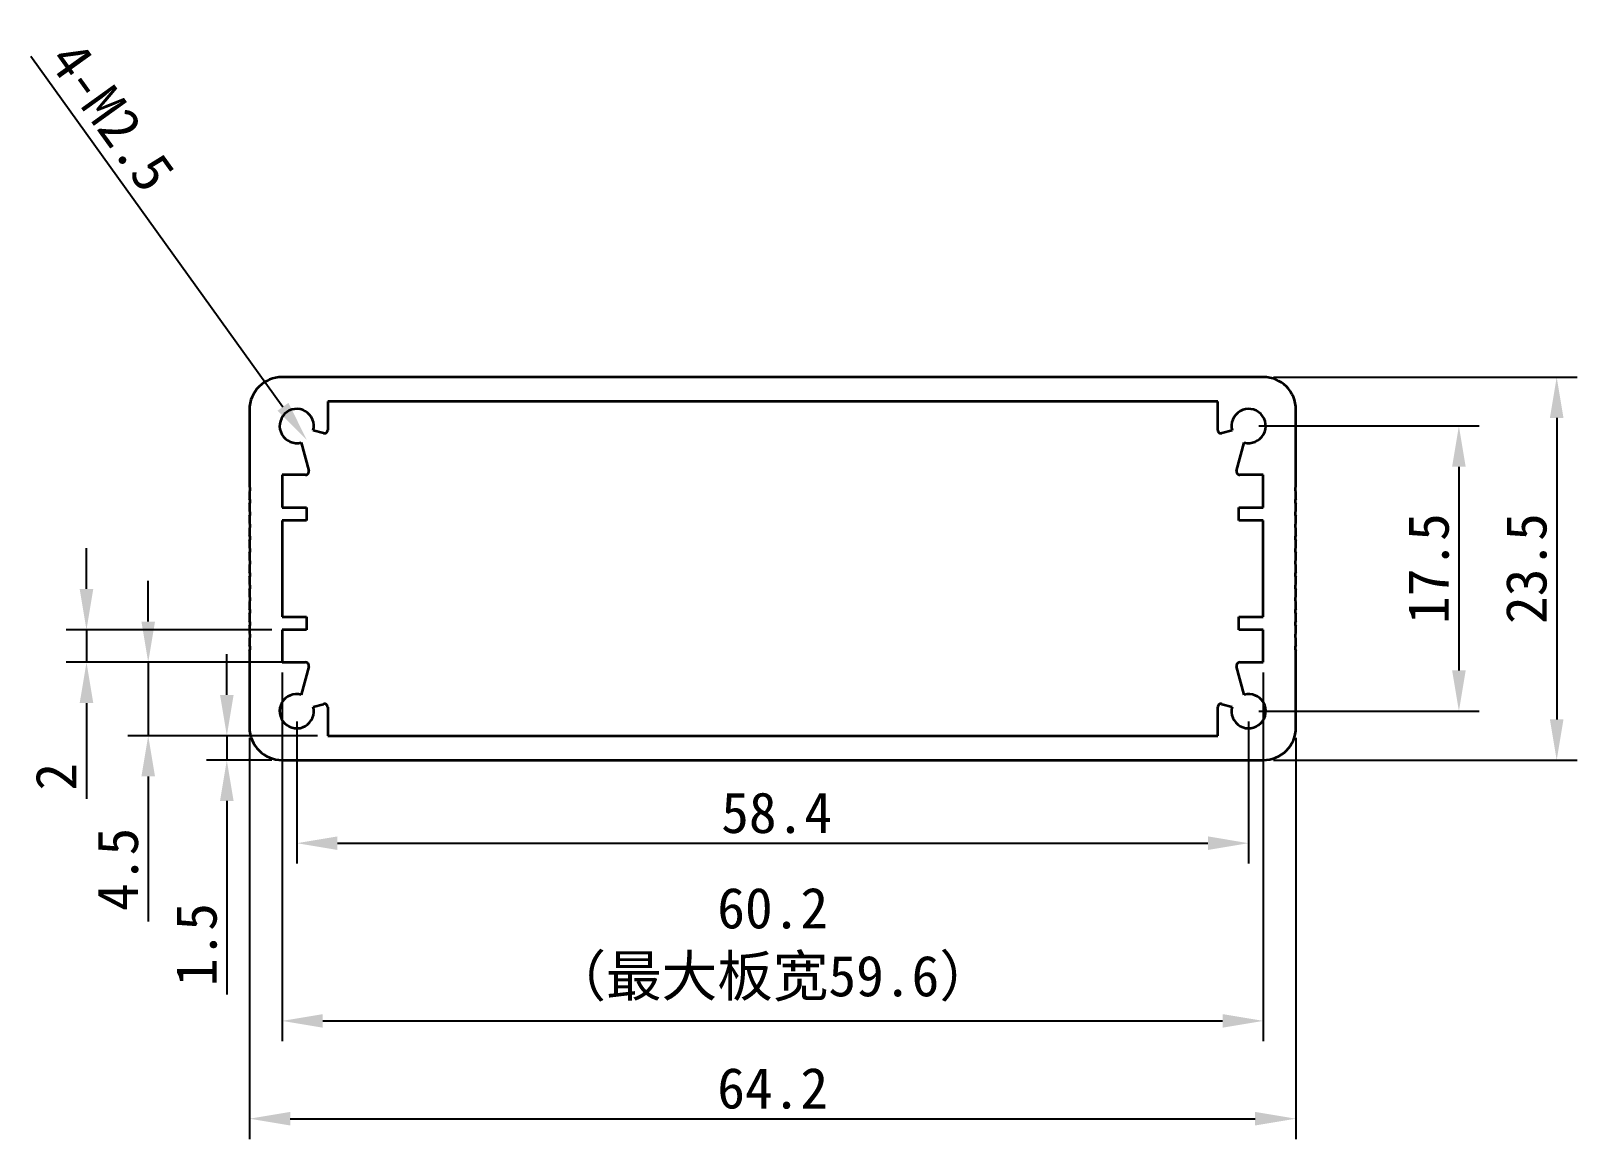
# Model space of a CAD drawing. Header units: millimetres. Extents: x 92.8 to 187.6, y 90.1 to 158.
import ezdxf

# ---------------------------------------------------------------- set-up
doc = ezdxf.new("R2010")
doc.units = ezdxf.units.MM
doc.header["$PDSIZE"] = -1
doc.layers.add('文字层', color=30, linetype='Continuous', lineweight=25)
doc.layers.add('细实线层', color=7, linetype='Continuous')
doc.styles.get("Standard").update_dxf_attribs({"font": 'simhei.ttf'})
doc.dimstyles.new('ISO-25', dxfattribs={"dimtxt": 2.5, "dimasz": 2.5, "dimexe": 1.25, "dimexo": 0.625, "dimtad": 1, "dimdec": 1, "dimdsep": 46, "dimtxsty": 'Standard', "dimcen": 2.5, "dimadec": 0, "dimazin": 0, "dimtfac": 1, "dimtdec": 1, "dimtmove": 0, "dimatfit": 3, "dimfxl": 1, "dimarcsym": 0})

# ---------------------------------------------------------------- blocks, each defined once
blk = doc.blocks.new('_D')
at = {"layer": 'Defpoints', "color": 0}
for p in [(106.182, 115.308), (170.382, 115.308), (170.382, 91.308)]:
    blk.add_point(p, dxfattribs=at)
at = {"layer": '细实线层', "color": 0, "lineweight": -2}
for p, q in [((106.182, 114.683), (106.182, 90.058)), ((170.382, 114.683), (170.382, 90.058)), ((108.682, 91.308), (167.882, 91.308))]:
    blk.add_line(p, q, dxfattribs=at)
at = {"layer": '细实线层', "color": 0}
for points in [[(108.682, 91.724), (108.682, 90.891), (106.182, 91.308)], [(167.882, 91.724), (167.882, 90.891), (170.382, 91.308)]]:
    blk.add_solid(points, dxfattribs=at)
at = {"layer": '细实线层', "color": 0, "insert": (138.282, 94.433), "char_height": 2.5, "attachment_point": 2}
blk.add_mtext('64.2', dxfattribs=at)
blk = doc.blocks.new('_D_1')
at = {"layer": 'Defpoints', "color": 0}
for p in [(109.082, 116.308), (167.482, 116.308), (167.482, 108.211)]:
    blk.add_point(p, dxfattribs=at)
at = {"layer": '细实线层', "color": 0, "lineweight": -2}
for p, q in [((109.082, 115.683), (109.082, 106.961)), ((167.482, 115.683), (167.482, 106.961)), ((111.582, 108.211), (164.982, 108.211))]:
    blk.add_line(p, q, dxfattribs=at)
at = {"layer": '细实线层', "color": 0}
for points in [[(111.582, 108.628), (111.582, 107.794), (109.082, 108.211)], [(164.982, 108.628), (164.982, 107.794), (167.482, 108.211)]]:
    blk.add_solid(points, dxfattribs=at)
at = {"layer": '细实线层', "color": 0, "insert": (138.523, 111.336), "char_height": 2.5, "attachment_point": 2}
blk.add_mtext('58.4', dxfattribs=at)
blk = doc.blocks.new('_D_2')
at = {"layer": 'Defpoints', "color": 0}
for p in [(167.482, 133.808), (167.482, 116.308), (180.382, 116.308)]:
    blk.add_point(p, dxfattribs=at)
at = {"layer": '细实线层', "color": 0, "lineweight": -2}
for p, q in [((168.107, 133.808), (181.632, 133.808)), ((180.382, 131.308), (180.382, 118.808)), ((168.107, 116.308), (181.632, 116.308))]:
    blk.add_line(p, q, dxfattribs=at)
at = {"layer": '细实线层', "color": 0}
for points in [[(179.965, 131.308), (180.799, 131.308), (180.382, 133.808)], [(179.965, 118.808), (180.799, 118.808), (180.382, 116.308)]]:
    blk.add_solid(points, dxfattribs=at)
at = {"layer": '细实线层', "color": 0, "insert": (177.257, 125.058), "char_height": 2.5, "attachment_point": 2, "rotation": 90}
blk.add_mtext('17.5', dxfattribs=at)
blk = doc.blocks.new('_D_3')
at = {"layer": 'Defpoints', "color": 0}
for p in [(168.382, 136.808), (168.382, 113.308), (186.382, 113.308)]:
    blk.add_point(p, dxfattribs=at)
at = {"layer": '细实线层', "color": 0, "lineweight": -2}
for p, q in [((169.007, 136.808), (187.632, 136.808)), ((186.382, 134.308), (186.382, 115.808)), ((169.007, 113.308), (187.632, 113.308))]:
    blk.add_line(p, q, dxfattribs=at)
at = {"layer": '细实线层', "color": 0}
for points in [[(185.965, 134.308), (186.799, 134.308), (186.382, 136.808)], [(185.965, 115.808), (186.799, 115.808), (186.382, 113.308)]]:
    blk.add_solid(points, dxfattribs=at)
at = {"layer": '细实线层', "color": 0, "insert": (183.257, 125.058), "char_height": 2.5, "attachment_point": 2, "rotation": 90}
blk.add_mtext('23.5', dxfattribs=at)
blk = doc.blocks.new('_D_4')
at = {"layer": 'Defpoints', "color": 0}
for p in [(108.469, 134.66), (109.695, 132.955)]:
    blk.add_point(p, dxfattribs=at)
at = {"layer": '细实线层', "color": 0, "lineweight": -2}
blk.add_line((92.774, 156.488), (108.235, 134.985), dxfattribs=at)
at = {"layer": '细实线层', "color": 0}
blk.add_solid([(108.574, 135.228), (107.897, 134.742), (109.695, 132.955)], dxfattribs=at)
at = {"layer": '细实线层', "color": 0, "insert": (97.74, 152.794), "char_height": 2.5, "attachment_point": 5, "rotation": 305.71788}
blk.add_mtext('4-M2.5', dxfattribs=at)
blk = doc.blocks.new('_D_5')
at = {"layer": 'Defpoints', "color": 0}
for p in [(110.982, 114.808), (104.792, 113.308), (108.182, 113.308)]:
    blk.add_point(p, dxfattribs=at)
at = {"layer": '细实线层', "color": 0, "lineweight": -2}
for p, q in [((104.792, 117.308), (104.792, 119.808)), ((110.357, 114.808), (103.542, 114.808)), ((104.792, 114.808), (104.792, 113.308)), ((107.557, 113.308), (103.542, 113.308)), ((104.792, 110.808), (104.792, 98.926))]:
    blk.add_line(p, q, dxfattribs=at)
at = {"layer": '细实线层', "color": 0}
for points in [[(104.375, 117.308), (105.209, 117.308), (104.792, 114.808)], [(104.375, 110.808), (105.209, 110.808), (104.792, 113.308)]]:
    blk.add_solid(points, dxfattribs=at)
at = {"layer": '细实线层', "color": 0, "insert": (101.667, 101.988), "char_height": 2.5, "attachment_point": 2, "rotation": 90}
blk.add_mtext('1.5', dxfattribs=at)
blk = doc.blocks.new('_D_6')
at = {"layer": 'Defpoints', "color": 0}
for p in [(108.182, 119.308), (168.382, 119.308), (168.382, 97.308)]:
    blk.add_point(p, dxfattribs=at)
at = {"layer": '文字层', "color": 0, "lineweight": -2}
for p, q in [((108.182, 118.683), (108.182, 96.058)), ((168.382, 118.683), (168.382, 96.058)), ((110.682, 97.308), (165.882, 97.308))]:
    blk.add_line(p, q, dxfattribs=at)
at = {"layer": '文字层', "color": 0}
for points in [[(110.682, 97.724), (110.682, 96.891), (108.182, 97.308)], [(165.882, 97.724), (165.882, 96.891), (168.382, 97.308)]]:
    blk.add_solid(points, dxfattribs=at)
at = {"layer": '文字层', "color": 0, "insert": (138.282, 105.484), "char_height": 2.5, "attachment_point": 2}
blk.add_mtext('60.2\\P（最大板宽59.6）', dxfattribs=at)
blk = doc.blocks.new('_D_7')
at = {"layer": 'Defpoints', "color": 0}
for p in [(109.625, 119.308), (99.969, 114.808), (110.982, 114.808)]:
    blk.add_point(p, dxfattribs=at)
at = {"layer": '细实线层', "color": 0, "lineweight": -2}
for p, q in [((99.969, 121.808), (99.969, 124.308)), ((109, 119.308), (98.719, 119.308)), ((99.969, 119.308), (99.969, 114.808)), ((110.357, 114.808), (98.719, 114.808)), ((99.969, 112.308), (99.969, 103.403))]:
    blk.add_line(p, q, dxfattribs=at)
at = {"layer": '细实线层', "color": 0}
for points in [[(99.553, 121.808), (100.386, 121.808), (99.969, 119.308)], [(99.553, 112.308), (100.386, 112.308), (99.969, 114.808)]]:
    blk.add_solid(points, dxfattribs=at)
at = {"layer": '细实线层', "color": 0, "insert": (96.844, 106.605), "char_height": 2.5, "attachment_point": 2, "rotation": 90}
blk.add_mtext('4.5', dxfattribs=at)
blk = doc.blocks.new('_D_8')
at = {"layer": 'Defpoints', "color": 0}
for p in [(108.182, 121.308), (96.182, 119.308), (108.182, 119.308)]:
    blk.add_point(p, dxfattribs=at)
at = {"layer": '细实线层', "color": 0, "lineweight": -2}
for p, q in [((96.182, 123.808), (96.182, 126.308)), ((107.557, 121.308), (94.932, 121.308)), ((96.182, 121.308), (96.182, 119.308)), ((107.557, 119.308), (94.932, 119.308)), ((96.182, 116.808), (96.182, 110.927))]:
    blk.add_line(p, q, dxfattribs=at)
at = {"layer": '细实线层', "color": 0}
for points in [[(95.765, 123.808), (96.599, 123.808), (96.182, 121.308)], [(95.765, 116.808), (96.599, 116.808), (96.182, 119.308)]]:
    blk.add_solid(points, dxfattribs=at)
at = {"layer": '细实线层', "color": 0, "insert": (93.057, 112.289), "char_height": 2.5, "attachment_point": 2, "rotation": 90}
blk.add_mtext('2', dxfattribs=at)

msp = doc.modelspace()

# ---------------------------------------------------------------- linework, layer by layer
at = {"color": 7, "linetype": 'Continuous', "lineweight": 35}
for p, q in [((168.382, 136.808), (108.182, 136.808)), ((106.182, 134.808), (106.182, 130.083)), ((165.582, 135.308), (110.982, 135.308)), ((110.982, 135.308), (110.982, 133.559)), ((165.582, 133.559), (165.582, 135.308)), ((170.382, 130.083), (170.382, 134.808)), ((110.73, 133.366), (110.096, 133.536)), ((166.468, 133.536), (165.834, 133.366)), ((109.354, 132.793), (109.818, 131.059)), ((166.746, 131.059), (167.21, 132.793)), ((109.625, 130.808), (108.182, 130.808)), ((108.182, 130.808), (108.182, 128.808)), ((168.382, 130.808), (166.939, 130.808)), ((168.382, 128.808), (168.382, 130.808)), ((106.182, 129.783), (106.182, 129.333)), ((106.182, 129.033), (106.182, 128.583)), ((170.382, 129.333), (170.382, 129.783)), ((170.382, 128.583), (170.382, 129.033)), ((106.182, 128.283), (106.182, 127.833)), ((108.182, 128.808), (109.682, 128.808)), ((109.682, 128.808), (109.682, 128.008)), ((166.882, 128.808), (168.382, 128.808)), ((166.882, 128.008), (166.882, 128.808)), ((170.382, 127.833), (170.382, 128.283)), ((106.182, 127.533), (106.182, 127.083)), ((109.682, 128.008), (108.182, 128.008)), ((108.182, 128.008), (108.182, 122.108)), ((168.382, 128.008), (166.882, 128.008)), ((168.382, 122.108), (168.382, 128.008)), ((170.382, 127.083), (170.382, 127.533)), ((106.182, 126.783), (106.182, 126.333)), ((170.382, 126.333), (170.382, 126.783)), ((106.182, 126.033), (106.182, 125.583)), ((106.182, 125.283), (106.182, 124.833)), ((170.382, 125.583), (170.382, 126.033)), ((170.382, 124.833), (170.382, 125.283)), ((106.182, 124.533), (106.182, 124.083)), ((170.382, 124.083), (170.382, 124.533)), ((106.182, 123.783), (106.182, 123.333)), ((170.382, 123.333), (170.382, 123.783)), ((106.182, 123.033), (106.182, 122.583)), ((170.382, 122.583), (170.382, 123.033)), ((106.182, 122.283), (106.182, 121.833)), ((106.182, 121.533), (106.182, 121.083)), ((108.182, 122.108), (109.682, 122.108)), ((109.682, 122.108), (109.682, 121.308)), ((166.882, 121.308), (166.882, 122.108)), ((166.882, 122.108), (168.382, 122.108)), ((170.382, 121.833), (170.382, 122.283)), ((170.382, 121.083), (170.382, 121.533)), ((106.182, 120.783), (106.182, 120.333)), ((109.682, 121.308), (108.182, 121.308)), ((108.182, 121.308), (108.182, 119.308)), ((168.382, 121.308), (166.882, 121.308)), ((168.382, 119.308), (168.382, 121.308)), ((170.382, 120.333), (170.382, 120.783)), ((106.182, 120.033), (106.182, 115.308)), ((170.382, 115.308), (170.382, 120.033)), ((108.182, 119.308), (109.625, 119.308)), ((109.818, 119.056), (109.354, 117.322)), ((167.21, 117.322), (166.746, 119.056)), ((166.939, 119.308), (168.382, 119.308)), ((110.096, 116.579), (110.73, 116.749)), ((165.834, 116.749), (166.468, 116.579)), ((110.982, 116.556), (110.982, 114.808)), ((165.582, 114.808), (165.582, 116.556)), ((110.982, 114.808), (165.582, 114.808)), ((108.182, 113.308), (168.382, 113.308))]:
    msp.add_line(p, q, dxfattribs=at)
at = {"color": 7, "linetype": 'Continuous'}
for q in [(106.182, 113.388), (106.222, 113.308)]:
    msp.add_line((106.182, 113.308), q, dxfattribs=at)
at = {"color": 7, "linetype": 'Continuous', "lineweight": 35}
for centre, radius, start, end in [((108.182, 134.808), 2, 90, 180), ((168.382, 134.808), 2, 0, 90), ((109.082, 133.808), 1.05, 345, 285), ((167.482, 133.808), 1.05, 255, 195), ((110.782, 133.559), 0.2, 255, 0), ((165.782, 133.559), 0.2, 180, 285), ((109.625, 131.008), 0.2, 270, 15), ((166.939, 131.008), 0.2, 165, 270), ((105.982, 129.933), 0.25, 323.1301, 36.8699), ((170.582, 129.933), 0.25, 143.1301, 216.8699), ((105.982, 129.183), 0.25, 323.1301, 36.8699), ((170.582, 129.183), 0.25, 143.1301, 216.8699), ((105.982, 128.433), 0.25, 323.1301, 36.8699), ((170.582, 128.433), 0.25, 143.1301, 216.8699), ((105.982, 127.683), 0.25, 323.1301, 36.8699), ((170.582, 127.683), 0.25, 143.1301, 216.8699), ((105.982, 126.933), 0.25, 323.1301, 36.8699), ((105.982, 126.183), 0.25, 323.1301, 36.8699), ((170.582, 126.933), 0.25, 143.1301, 216.8699), ((170.582, 126.183), 0.25, 143.1301, 216.8699), ((105.982, 125.433), 0.25, 323.1301, 36.8699), ((170.582, 125.433), 0.25, 143.1301, 216.8699), ((105.982, 124.683), 0.25, 323.1301, 36.8699), ((170.582, 124.683), 0.25, 143.1301, 216.8699), ((105.982, 123.933), 0.25, 323.1301, 36.8699), ((105.982, 123.183), 0.25, 323.1301, 36.8699), ((170.582, 123.933), 0.25, 143.1301, 216.8699), ((170.582, 123.183), 0.25, 143.1301, 216.8699), ((105.982, 122.433), 0.25, 323.1301, 36.8699), ((170.582, 122.433), 0.25, 143.1301, 216.8699), ((105.982, 121.683), 0.25, 323.1301, 36.8699), ((170.582, 121.683), 0.25, 143.1301, 216.8699), ((105.982, 120.933), 0.25, 323.1301, 36.8699), ((170.582, 120.933), 0.25, 143.1301, 216.8699), ((105.982, 120.183), 0.25, 323.1301, 36.8699), ((170.582, 120.183), 0.25, 143.1301, 216.8699), ((109.625, 119.108), 0.2, 345, 90), ((166.939, 119.108), 0.2, 90, 195), ((109.082, 116.308), 1.05, 75, 15), ((110.782, 116.556), 0.2, 0, 105), ((165.782, 116.556), 0.2, 75, 180), ((167.482, 116.308), 1.05, 165, 105), ((108.182, 115.308), 2, 180, 270), ((168.382, 115.308), 2, 270, 0)]:
    msp.add_arc(centre, radius, start, end, dxfattribs=at)
at = {"color": 7, "linetype": 'Continuous'}
msp.add_point((106.182, 113.308), dxfattribs=at)

# ---------------------------------------------------------------- dimensions: what is measured, and where the dimension line sits
at = {"layer": '文字层'}
dim = msp.add_linear_dim(base=(168.382, 97.308), p1=(108.182, 119.308), p2=(168.382, 119.308), text='<>\\P（最大板宽59.6）', dimstyle='ISO-25', dxfattribs=at)
dim.commit()
dim.dimension.update_dxf_attribs({"geometry": '_D_6', "text_midpoint": (138.282, 97.308), "dimtype": 160})
at = {"layer": '细实线层'}
dim = msp.add_diameter_dim_2p(p1=(108.469, 134.66), p2=(109.695, 132.955), text='4-M2.5', dimstyle='ISO-25', dxfattribs=at)
dim.commit()
dim.dimension.update_dxf_attribs({"geometry": '_D_4', "text_midpoint": (96.217, 151.699), "dimtype": 163})
for base, p1, p2, picture, middle in [((186.382, 113.308), (168.382, 136.808), (168.382, 113.308), '_D_3', (186.382, 125.058)), ((180.382, 116.308), (167.482, 133.808), (167.482, 116.308), '_D_2', (180.382, 125.058)), ((96.182, 119.308), (108.182, 121.308), (108.182, 119.308), '_D_8', (96.182, 112.289)), ((99.969, 114.808), (109.625, 119.308), (110.982, 114.808), '_D_7', (99.969, 106.605)), ((104.792, 113.308), (110.982, 114.808), (108.182, 113.308), '_D_5', (104.792, 101.988))]:
    dim = msp.add_linear_dim(base=base, p1=p1, p2=p2, angle=90, dimstyle='ISO-25', dxfattribs=at)
    dim.commit()
    dim.dimension.update_dxf_attribs({"geometry": picture, "text_midpoint": middle, "dimtype": 160})
for base, p1, p2, picture, middle in [((167.482, 108.211), (109.082, 116.308), (167.482, 116.308), '_D_1', (138.523, 108.211)), ((170.382, 91.308), (106.182, 115.308), (170.382, 115.308), '_D', (138.282, 91.308))]:
    dim = msp.add_linear_dim(base=base, p1=p1, p2=p2, dimstyle='ISO-25', dxfattribs=at)
    dim.commit()
    dim.dimension.update_dxf_attribs({"geometry": picture, "text_midpoint": middle, "dimtype": 160})

doc.saveas('drawing.dxf')
